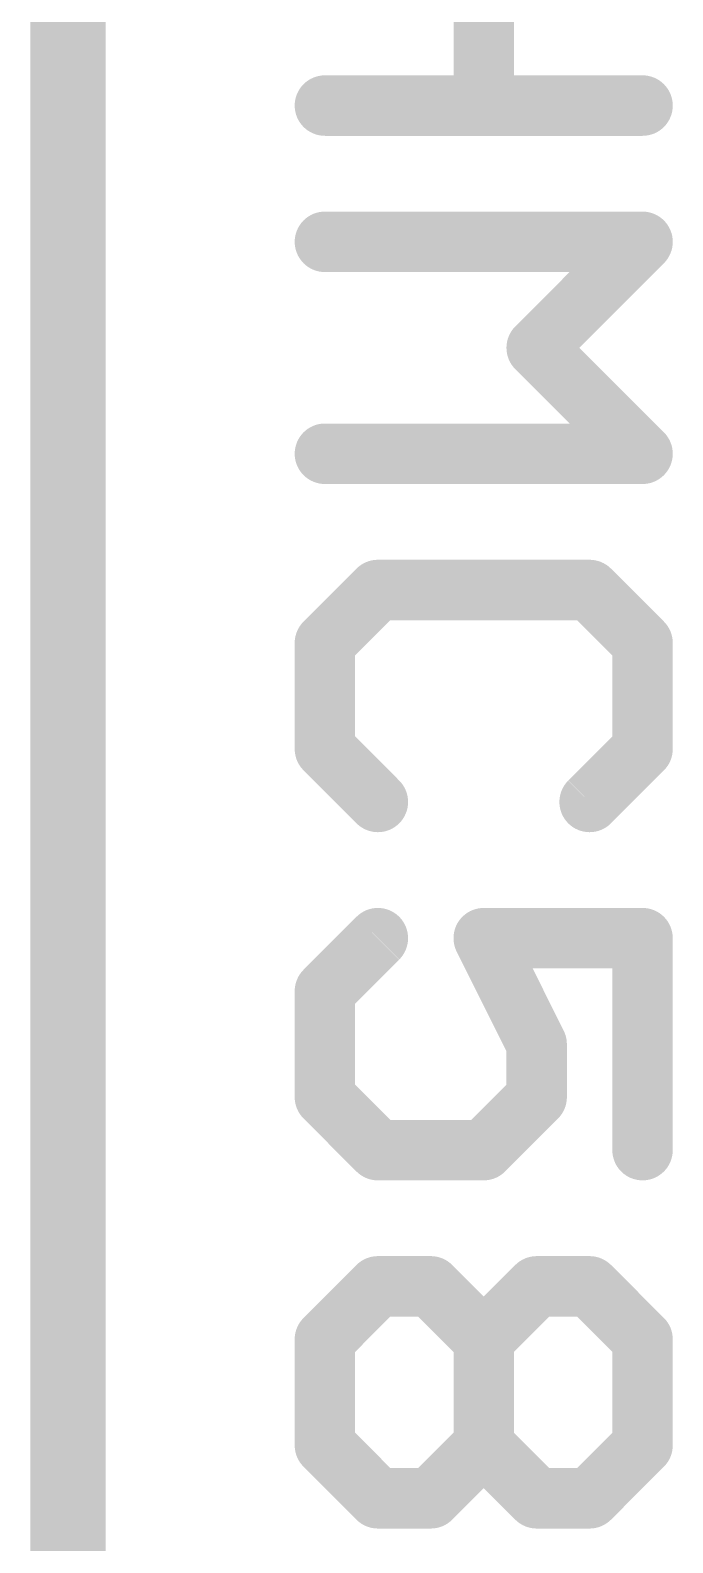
# Model space of a CAD drawing. Extents: x -0.1 to 17.9, y -8.9 to 17.9.
# Drawn here: x -0.13 to 2.03, y 7.57 to 12.65 of the extents above; entities that cross this region are included whole.
import ezdxf

# ---------------------------------------------------------------- set-up
doc = ezdxf.new("R2010")
doc.units = 0
for name, color, linetype in [('1', 12, 'CONTINUOUS'), ('16', 132, 'CONTINUOUS'), ('20', 53, 'CONTINUOUS'), ('21', 41, 'CONTINUOUS')]:
    doc.layers.add(name, color=color, linetype=linetype)

msp = doc.modelspace()

# ---------------------------------------------------------------- linework, layer by layer
at = {"layer": '1', "const_width": 0.254}
msp.add_lwpolyline([(0, 0), (0, 17.78)], dxfattribs=at)
at = {"layer": '16', "const_width": 0.254}
msp.add_lwpolyline([(0, 0), (0, 17.78)], dxfattribs=at)
at = {"layer": '20', "const_width": 0.254}
msp.add_lwpolyline([(0, 17.78), (0, 0)], dxfattribs=at)
at = {"layer": '21', "const_width": 0.2032}
for points in [[(1.3975, 13.1064), (1.3975, 12.3946)], [(1.9313, 12.3946), (0.8636, 12.3946)], [(0.8636, 11.937), (1.9313, 11.937)], [(1.9313, 11.937), (1.5754, 11.5811)], [(1.5754, 11.5811), (1.9313, 11.2252)], [(1.9313, 11.2252), (0.8636, 11.2252)], [(1.0415, 10.7676), (0.8636, 10.5897)], [(1.7534, 10.7676), (1.0415, 10.7676)], [(1.9313, 10.5897), (1.7534, 10.7676)], [(0.8636, 10.5897), (0.8636, 10.2338)], [(1.9313, 10.2338), (1.9313, 10.5897)], [(0.8636, 10.2338), (1.0415, 10.0558)], [(1.7534, 10.0558), (1.9313, 10.2338)], [(0.8636, 9.4203), (1.0415, 9.5982)], [(1.9313, 9.5982), (1.3975, 9.5982)], [(1.3975, 9.5982), (1.5754, 9.2423)], [(1.9313, 8.8864), (1.9313, 9.5982)], [(0.8636, 9.0644), (0.8636, 9.4203)], [(1.5754, 9.2423), (1.5754, 9.0644)], [(1.0415, 8.8864), (0.8636, 9.0644)], [(1.5754, 9.0644), (1.3975, 8.8864)], [(1.3975, 8.8864), (1.0415, 8.8864)], [(0.8636, 8.2509), (1.0415, 8.4288)], [(1.0415, 8.4288), (1.2195, 8.4288)], [(1.2195, 8.4288), (1.3975, 8.2509)], [(1.3975, 8.2509), (1.5754, 8.4288)], [(1.5754, 8.4288), (1.7534, 8.4288)], [(1.7534, 8.4288), (1.9313, 8.2509)], [(0.8636, 7.895), (0.8636, 8.2509)], [(1.3975, 8.2509), (1.3975, 7.895)], [(1.9313, 8.2509), (1.9313, 7.895)], [(1.0415, 7.717), (0.8636, 7.895)], [(1.3975, 7.895), (1.2195, 7.717)], [(1.5754, 7.717), (1.3975, 7.895)], [(1.9313, 7.895), (1.7534, 7.717)], [(1.2195, 7.717), (1.0415, 7.717)], [(1.7534, 7.717), (1.5754, 7.717)]]:
    msp.add_lwpolyline(points, dxfattribs=at)
at = {"layer": '21', "const_width": 0.1016}
for points in [[(0.8636, 12.4454, 1), (0.8636, 12.3438)], [(1.9313, 12.3438, 1), (1.9313, 12.4454)], [(1.3467, 12.3946, 1), (1.4483, 12.3946)], [(0.8636, 11.9878, 1), (0.8636, 11.8862)], [(1.9672, 11.9011, 1), (1.8954, 11.9729)], [(1.9313, 11.8862, 1), (1.9313, 11.9878)], [(1.6113, 11.617, 1), (1.5395, 11.5452)], [(1.5395, 11.617, 1), (1.6113, 11.5452)], [(0.8636, 11.276, 1), (0.8636, 11.1744)], [(1.8954, 11.1893, 1), (1.9672, 11.2611)], [(1.9313, 11.1744, 1), (1.9313, 11.276)], [(1.0415, 10.8184, 1), (1.0415, 10.7168)], [(1.0775, 10.7317, 1), (1.0056, 10.8035)], [(1.7893, 10.8035, 1), (1.7174, 10.7317)], [(1.7534, 10.7168, 1), (1.7534, 10.8184)], [(0.9144, 10.5897, 1), (0.8128, 10.5897)], [(0.8277, 10.6256, 1), (0.8995, 10.5537)], [(1.9821, 10.5897, 1), (1.8805, 10.5897)], [(1.8954, 10.5537, 1), (1.9672, 10.6256)], [(0.8995, 10.2697, 1), (0.8277, 10.1978)], [(1.9672, 10.1978, 1), (1.8954, 10.2697)], [(0.8128, 10.2338, 1), (0.9144, 10.2338)], [(1.8805, 10.2338, 1), (1.9821, 10.2338)], [(1.0056, 10.0199, 1), (1.0775, 10.0917)], [(1.7174, 10.0917, 1), (1.7893, 10.0199)], [(1.0775, 9.5623, 1), (1.0056, 9.6341)], [(1.4429, 9.6209, 1), (1.352, 9.5755)], [(1.3975, 9.649, 1), (1.3975, 9.5474)], [(1.9821, 9.5982, 1), (1.8805, 9.5982)], [(1.9313, 9.5474, 1), (1.9313, 9.649)], [(0.9144, 9.4203, 1), (0.8128, 9.4203)], [(0.8277, 9.4562, 1), (0.8995, 9.3843)], [(1.6262, 9.2423, 1), (1.5246, 9.2423)], [(1.53, 9.2196, 1), (1.6208, 9.265)], [(0.8995, 9.1003, 1), (0.8277, 9.0284)], [(1.6113, 9.0284, 1), (1.5395, 9.1003)], [(0.8128, 9.0644, 1), (0.9144, 9.0644)], [(1.5246, 9.0644, 1), (1.6262, 9.0644)], [(1.0415, 8.9372, 1), (1.0415, 8.8356)], [(1.0056, 8.8505, 1), (1.0775, 8.9223)], [(1.3615, 8.9223, 1), (1.4334, 8.8505)], [(1.3975, 8.8356, 1), (1.3975, 8.9372)], [(1.8805, 8.8864, 1), (1.9821, 8.8864)], [(1.0415, 8.4796, 1), (1.0415, 8.378)], [(1.0775, 8.3929, 1), (1.0056, 8.4647)], [(1.2554, 8.4647, 1), (1.1836, 8.3929)], [(1.2195, 8.378, 1), (1.2195, 8.4796)], [(1.5754, 8.4796, 1), (1.5754, 8.378)], [(1.6113, 8.3929, 1), (1.5395, 8.4647)], [(1.7893, 8.4647, 1), (1.7174, 8.3929)], [(1.7534, 8.378, 1), (1.7534, 8.4796)], [(0.9144, 8.2509, 1), (0.8128, 8.2509)], [(0.8277, 8.2868, 1), (0.8995, 8.2149)], [(1.3615, 8.2868, 1), (1.4334, 8.2149)], [(1.4483, 8.2509, 1), (1.3467, 8.2509)], [(1.3615, 8.2149, 1), (1.4334, 8.2868)], [(1.9821, 8.2509, 1), (1.8805, 8.2509)], [(1.8954, 8.2149, 1), (1.9672, 8.2868)], [(0.8995, 7.9309, 1), (0.8277, 7.859)], [(1.4334, 7.9309, 1), (1.3615, 7.859)], [(1.4334, 7.859, 1), (1.3615, 7.9309)], [(1.9672, 7.859, 1), (1.8954, 7.9309)], [(0.8128, 7.895, 1), (0.9144, 7.895)], [(1.3467, 7.895, 1), (1.4483, 7.895)], [(1.8805, 7.895, 1), (1.9821, 7.895)], [(1.0415, 7.7678, 1), (1.0415, 7.6662)], [(1.0056, 7.6811, 1), (1.0775, 7.7529)], [(1.1836, 7.7529, 1), (1.2554, 7.6811)], [(1.2195, 7.6662, 1), (1.2195, 7.7678)], [(1.5754, 7.7678, 1), (1.5754, 7.6662)], [(1.5395, 7.6811, 1), (1.6113, 7.7529)], [(1.7174, 7.7529, 1), (1.7893, 7.6811)], [(1.7534, 7.6662, 1), (1.7534, 7.7678)]]:
    msp.add_lwpolyline(points, format="xyb", dxfattribs=at)

doc.saveas('drawing.dxf')
